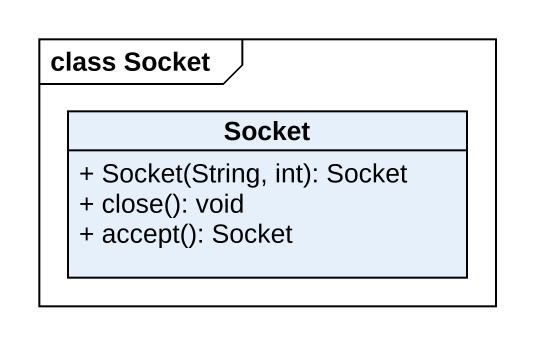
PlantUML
@startuml
mainframe class Socket
hide circle
hide empty members
skinparam classAttributeIconSize 0
class Socket {
  + Socket(String, int): Socket
  + close(): void
  + accept(): Socket
}
@enduml
